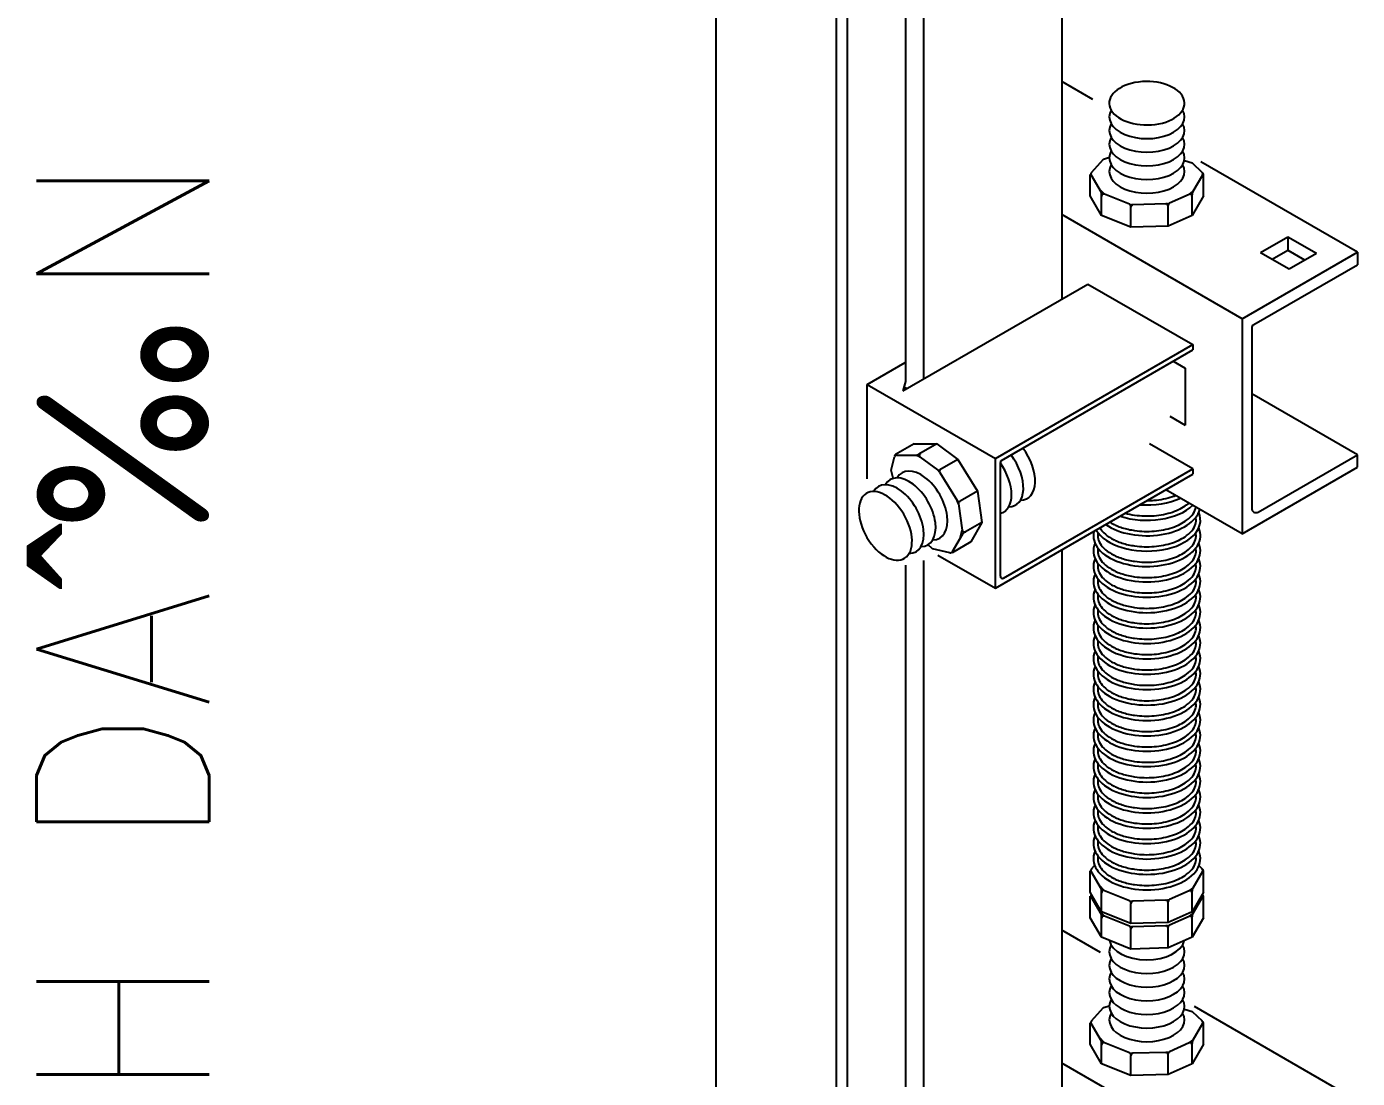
# Model space of a CAD drawing. Extents: x -5343388 to 7033982, y -486386 to 188356.
# Drawn here: x 603866 to 606761, y 14114 to 16402 of the extents above; entities that cross this region are included whole.
import ezdxf

# ---------------------------------------------------------------- set-up
doc = ezdxf.new("R2010")
doc.units = 0
doc.header["$MEASUREMENT"] = 0
doc.layers.add('0-----TEXT DIEN', color=3, linetype='Continuous', lineweight=0)
doc.styles.add('ROMANS1', font='ROMANS1.shx')

msp = doc.modelspace()

# ---------------------------------------------------------------- linework, layer by layer
at = {"color": 6}
for p, q in [((605365.23119, 19447.11391, 0), (605365.23119, 13084.04463, 0)), ((605650.8418, 19344.29329, 0), (605650.8418, 13248.942, 0)), ((605626.96096, 19330.50568, 0), (605626.96096, 13235.15439, 0)), ((606117.94552, 19269.4074, 0), (606117.94552, 15809.23968, 0)), ((605777.32672, 19112.63574, 0), (605777.32672, 15629.84566, 0)), ((605816.62959, 19089.94422, 0), (605816.62959, 15635.27485, 0)), ((606117.94552, 15263.75694, 0), (606117.94552, 13518.62446, 0)), ((605777.32672, 15230.31723, 0), (605777.32672, 13321.9681, 0)), ((605816.62959, 15240.55375, 0), (605816.62959, 13344.65962, 0))]:
    msp.add_line(p, q, dxfattribs=at)
for p, q in [((606185.46171, 16243.11112, 0), (606117.94552, 16282.09161, 0)), ((606182.00941, 16084.82853, 0), (606208.12643, 16113.67623, 0)), ((606208.12643, 16113.67623, 0), (606221.30875, 16117.67488, 0)), ((606384.54053, 16110.53374, 0), (606401.21564, 16105.35354, 0)), ((606401.21564, 16105.35354, 0), (606422.96786, 16084.84026, 0)), ((606760.64392, 15911.02952, 0), (606419.9268, 16107.74264, 0)), ((606179.68086, 16033.81472, 0), (606179.68086, 16080.42124, 0)), ((606203.64559, 16040.74839, 0), (606181.41561, 16079.25186, 0)), ((606423.82469, 16078.99515, 0), (606403.01881, 16042.95831, 0)), ((606425.70764, 16033.81472, 0), (606425.70764, 16080.20191, 0)), ((606198.45246, 16049.74316, 0), (606210.81812, 16037.02203, 0)), ((606204.28354, 15991.20163, 0), (606204.28354, 16038.36754, 0)), ((606394.40827, 16036.66515, 0), (606403.01881, 16042.95831, 0)), ((606264.86001, 16015.34265, 0), (606210.81812, 16037.02203, 0)), ((606264.86001, 16015.34265, 0), (606272.47545, 16014.27498, 0)), ((606267.84886, 15965.70185, 0), (606267.84886, 16009.51518, 0)), ((606344.04779, 16016.30668, 0), (606272.47545, 16014.27498, 0)), ((606344.04779, 16016.30668, 0), (606351.77134, 16017.70284, 0)), ((606348.94462, 15968.00389, 0), (606348.94462, 16013.35201, 0)), ((606394.40827, 16036.66515, 0), (606351.77134, 16017.70284, 0)), ((606401.10497, 15991.20163, 0), (606401.10497, 16035.81574, 0)), ((606510.1184, 15766.38855, 0), (606117.94552, 15992.80966, 0)), ((606549.79512, 15910.58699, 0), (606609.14981, 15944.85544, 0)), ((606609.14981, 15944.85544, 0), (606609.14981, 15915.37579, 0)), ((606609.14981, 15944.85544, 0), (606671.36711, 15908.93426, 0)), ((606510.1184, 15766.38855, 0), (606760.64392, 15911.02952, 0)), ((606549.79512, 15910.58699, 0), (606612.01242, 15874.66581, 0)), ((606575.32524, 15895.84717, 0), (606609.14981, 15915.37579, 0)), ((606609.14981, 15915.37579, 0), (606645.83699, 15894.19444, 0)), ((606612.01242, 15874.66581, 0), (606671.36711, 15908.93426, 0)), ((606760.64392, 15911.02952, 0), (606760.64392, 15883.83846, 0)), ((606535.54379, 15753.87684, 0), (606760.64392, 15883.83846, 0)), ((605771.83054, 15609.41011, 0), (606174.51508, 15841.90014, 0)), ((606174.51508, 15841.90014, 0), (606402.78953, 15710.10583, 0)), ((606510.1184, 15766.38855, 0), (606510.1184, 15298.66174, 0)), ((606530.78208, 15745.62931, 0), (606530.78208, 15354.27804, 0)), ((605973.32738, 15462.15574, 0), (606402.78953, 15710.10583, 0)), ((605986.34036, 15458.07101, 0), (606402.78953, 15698.50805, 0)), ((606402.78953, 15710.10583, 0), (606402.78953, 15698.50805, 0)), ((605693.95735, 15623.45009, 0), (605776.74975, 15671.25031, 0)), ((605776.74975, 15671.25031, 0), (605777.32672, 15670.91719, 0)), ((606360.01823, 15673.81403, 0), (606386.17287, 15658.71364, 0)), ((606386.17287, 15658.71364, 0), (606386.17287, 15535.06129, 0)), ((605693.95735, 15623.45009, 0), (605973.32738, 15462.15574, 0)), ((605693.95735, 15418.53114, 0), (605693.95735, 15623.45009, 0)), ((605777.32672, 15629.84566, 0), (605771.83054, 15609.41011, 0)), ((605777.32672, 15618.24788, 0), (605775.52317, 15611.54205, 0)), ((606760.64392, 15470.49378, 0), (606530.78208, 15603.20457, 0)), ((606352.29518, 15554.62058, 0), (606386.17287, 15535.06129, 0)), ((605796.38451, 15493.99281, 0), (605756.21202, 15470.79922, 0)), ((605845.58986, 15493.99281, 0), (605806.95291, 15471.68576, 0)), ((606402.78953, 15439.80948, 0), (606308.2052, 15494.41777, 0)), ((605746.67608, 15437.0127, 0), (605753.56499, 15466.10733, 0)), ((605758.19859, 15469.77191, 0), (605799.81034, 15469.77191, 0)), ((605809.56565, 15465.46154, 0), (605799.81034, 15469.77191, 0)), ((605809.56565, 15465.46154, 0), (605847.30595, 15438.01804, 0)), ((605891.75987, 15460.4195, 0), (605852.48725, 15437.74544, 0)), ((605973.32738, 15180.26162, 0), (605973.32738, 15462.15574, 0)), ((606545.06722, 15346.03052, 0), (606760.64392, 15470.49378, 0)), ((606760.64392, 15443.30272, 0), (606760.64392, 15470.49378, 0)), ((605750.52744, 15419.98154, 0), (605746.67608, 15437.0127, 0)), ((605852.37684, 15432.02733, 0), (605847.30595, 15438.01804, 0)), ((605852.37684, 15432.02733, 0), (605889.92252, 15371.05971, 0)), ((605983.95951, 15206.24538, 0), (605983.95951, 15453.94725, 0)), ((605991.10207, 15202.12162, 0), (606402.78953, 15439.80948, 0)), ((606402.78953, 15439.80948, 0), (606402.78953, 15428.2117, 0)), ((606510.1184, 15298.66174, 0), (606760.64392, 15443.30272, 0)), ((605973.32738, 15180.26162, 0), (606402.78953, 15428.2117, 0)), ((605934.30138, 15391.33953, 0), (605896.35792, 15369.43286, 0)), ((606510.1184, 15298.66174, 0), (606344.2604, 15394.4199, 0)), ((605892.80561, 15363.93072, 0), (605889.92252, 15371.05971, 0)), ((605892.80561, 15363.93072, 0), (605901.05166, 15306.28937, 0)), ((605944.00057, 15323.54046, 0), (605903.1537, 15299.95751, 0)), ((605901.4108, 15298.2146, 0), (605879.18081, 15259.71114, 0)), ((605896.21767, 15289.21983, 0), (605901.05166, 15306.28937, 0)), ((605836.01301, 15265.6312, 0), (605825.95893, 15275.04809, 0)), ((605874.05437, 15257.43705, 0), (605836.01301, 15265.6312, 0)), ((605919.3979, 15280.92737, 0), (605879.03547, 15257.62411, 0)), ((605848.10973, 15252.55606, 0), (605973.32738, 15180.26162, 0)), ((606179.68086, 14519.08025, 0), (606179.68086, 14565.68677, 0)), ((606203.64559, 14526.01392, 0), (606181.41561, 14564.51738, 0)), ((606182.00941, 14570.09406, 0), (606188.82158, 14577.61848, 0)), ((606423.82469, 14564.26068, 0), (606403.01881, 14528.22384, 0)), ((606416.15077, 14576.53459, 0), (606422.96786, 14570.10578, 0)), ((606425.70764, 14519.08025, 0), (606425.70764, 14565.46744, 0)), ((606198.45246, 14535.00869, 0), (606210.81812, 14522.28756, 0)), ((606204.28354, 14476.46716, 0), (606179.68086, 14519.08025, 0)), ((606179.68086, 14463.67548, 0), (606179.68086, 14510.282, 0)), ((606203.64559, 14470.60915, 0), (606181.41561, 14509.11262, 0)), ((606182.00941, 14514.68929, 0), (606182.13554, 14514.82862, 0)), ((606204.28354, 14476.46716, 0), (606204.28354, 14523.63307, 0)), ((606264.86001, 14500.60817, 0), (606210.81812, 14522.28756, 0)), ((606394.40827, 14521.93068, 0), (606351.77134, 14502.96837, 0)), ((606394.40827, 14521.93068, 0), (606403.01881, 14528.22384, 0)), ((606401.10497, 14476.46716, 0), (606401.10497, 14521.08127, 0)), ((606425.70764, 14519.08025, 0), (606401.10497, 14476.46716, 0)), ((606423.82469, 14508.85591, 0), (606403.01881, 14472.81907, 0)), ((606425.70764, 14463.67548, 0), (606425.70764, 14510.06267, 0)), ((606198.45246, 14479.60392, 0), (606210.81812, 14466.88279, 0)), ((606267.84886, 14450.96737, 0), (606204.28354, 14476.46716, 0)), ((606264.86001, 14500.60817, 0), (606272.47545, 14499.54051, 0)), ((606267.84886, 14450.96737, 0), (606267.84886, 14494.78071, 0)), ((606344.04779, 14501.57221, 0), (606272.47545, 14499.54051, 0)), ((606344.04779, 14501.57221, 0), (606351.77134, 14502.96837, 0)), ((606348.94462, 14453.26942, 0), (606348.94462, 14498.61754, 0)), ((606401.10497, 14476.46716, 0), (606348.94462, 14453.26942, 0)), ((606204.28354, 14421.0624, 0), (606179.68086, 14463.67548, 0)), ((606204.28354, 14421.0624, 0), (606204.28354, 14468.2283, 0)), ((606264.86001, 14445.20341, 0), (606210.81812, 14466.88279, 0)), ((606348.94462, 14453.26942, 0), (606267.84886, 14450.96737, 0)), ((606344.04779, 14446.16744, 0), (606272.47545, 14444.13574, 0)), ((606344.04779, 14446.16744, 0), (606351.77134, 14447.5636, 0)), ((606394.40827, 14466.52591, 0), (606351.77134, 14447.5636, 0)), ((606394.40827, 14466.52591, 0), (606403.01881, 14472.81907, 0)), ((606401.10497, 14421.0624, 0), (606401.10497, 14465.67651, 0)), ((606425.70764, 14463.67548, 0), (606401.10497, 14421.0624, 0)), ((606201.64274, 14388.35827, 0), (606117.94552, 14436.68088, 0)), ((606267.84886, 14395.56261, 0), (606204.28354, 14421.0624, 0)), ((606264.86001, 14445.20341, 0), (606272.47545, 14444.13574, 0)), ((606267.84886, 14395.56261, 0), (606267.84886, 14439.37595, 0)), ((606348.94462, 14397.86465, 0), (606348.94462, 14443.21277, 0)), ((606401.10497, 14421.0624, 0), (606348.94462, 14397.86465, 0)), ((606348.94462, 14397.86465, 0), (606267.84886, 14395.56261, 0)), ((606208.12643, 14268.2655, 0), (606221.30875, 14272.26415, 0)), ((606182.00941, 14239.4178, 0), (606208.12643, 14268.2655, 0)), ((606384.54053, 14265.12301, 0), (606401.21564, 14259.9428, 0)), ((606401.21564, 14259.9428, 0), (606422.96786, 14239.42952, 0)), ((606760.64392, 14065.61879, 0), (606405.95166, 14270.40045, 0)), ((606179.68086, 14188.40399, 0), (606179.68086, 14235.0105, 0)), ((606203.64559, 14195.33766, 0), (606181.41561, 14233.84112, 0)), ((606423.82469, 14233.58441, 0), (606403.01881, 14197.54758, 0)), ((606425.70764, 14188.40399, 0), (606425.70764, 14234.79118, 0)), ((606204.28354, 14145.7909, 0), (606179.68086, 14188.40399, 0)), ((606198.45246, 14204.33242, 0), (606210.81812, 14191.61129, 0)), ((606204.28354, 14145.7909, 0), (606204.28354, 14192.9568, 0)), ((606264.86001, 14169.93191, 0), (606210.81812, 14191.61129, 0)), ((606394.40827, 14191.25442, 0), (606351.77134, 14172.29211, 0)), ((606394.40827, 14191.25442, 0), (606403.01881, 14197.54758, 0)), ((606401.10497, 14145.7909, 0), (606401.10497, 14190.40501, 0)), ((606425.70764, 14188.40399, 0), (606401.10497, 14145.7909, 0)), ((606264.86001, 14169.93191, 0), (606272.47545, 14168.86424, 0)), ((606267.84886, 14120.29111, 0), (606267.84886, 14164.10445, 0)), ((606344.04779, 14170.89595, 0), (606272.47545, 14168.86424, 0)), ((606344.04779, 14170.89595, 0), (606351.77134, 14172.29211, 0)), ((606348.94462, 14122.59315, 0), (606348.94462, 14167.94128, 0)), ((606510.1184, 13920.97781, 0), (606117.94552, 14147.39893, 0)), ((606267.84886, 14120.29111, 0), (606204.28354, 14145.7909, 0)), ((606401.10497, 14145.7909, 0), (606348.94462, 14122.59315, 0)), ((606348.94462, 14122.59315, 0), (606267.84886, 14120.29111, 0))]:
    msp.add_line(p, q)
at = {"elevation": 0}
for points in [[(606425.70764, 16033.81472), (606401.10497, 15991.20163), (606348.94462, 15968.00389), (606267.84886, 15965.70185), (606204.28354, 15991.20163), (606179.68086, 16033.81472)], [(605796.38451, 15493.99281), (605845.58986, 15493.99281), (605891.75987, 15460.4195), (605934.30138, 15391.33953), (605944.00057, 15323.54046), (605919.3979, 15280.92737)]]:
    msp.add_lwpolyline(points, dxfattribs=at)
for centre, radius, start, end in [((606185.53937, 16081.63271, 0), 4.76171, 137.84414436, 209.99999999), ((606419.70093, 16081.37601, 0), 4.76171, 330.00000001, 46.67904837), ((606420.94593, 16080.20191, 0), 4.76171, 0, 46.67904837), ((606199.52183, 16038.36754, 0), 4.76171, 0, 29.99999999), ((606199.52183, 16038.36754, 0), 4.76171, 0, 29.99999999), ((606415.3901, 16035.81574, 0), 14.28513, 150.00000001, 180), ((606209.04525, 16032.60266, 0), 4.76171, 68.14137376, 180), ((606263.08715, 16010.92328, 0), 4.76171, 0, 68.14137376), ((606272.61057, 16009.51518, 0), 4.76171, 91.626003, 180), ((606344.18291, 16011.54689, 0), 4.76171, 0, 91.626003), ((606353.70633, 16013.35201, 0), 4.76171, 113.97658565, 180), ((606396.34325, 16032.31432, 0), 4.76171, 0, 113.97658565), ((606540.30551, 15745.62931, 0), 9.52342, 120.00000006, 180), ((605758.19859, 15465.0102, 0), 4.76171, 90, 166.67904845), ((605758.59288, 15466.67545, 0), 4.76171, 120.00000006, 166.67904845), ((605799.81034, 15484.05705, 0), 14.28513, 270, 300.00000006), ((605812.36609, 15469.31271, 0), 4.76171, 120.00000006, 233.97658548), ((605850.10639, 15441.8692, 0), 4.76171, 233.97658548, 300.00000006), ((605856.43138, 15434.52424, 0), 4.76171, 120.00000006, 211.62600306), ((605988.72122, 15453.94725, 0), 4.76171, 120.00000006, 180), ((605893.97706, 15373.55662, 0), 4.76171, 211.62600306, 300.00000006), ((605897.51933, 15364.60505, 0), 4.76171, 120.00000006, 188.14137371), ((606540.30551, 15354.27804, 0), 9.52342, 180, 300.00000006), ((605905.76538, 15306.96371, 0), 4.76171, 188.14137371, 300.00000006), ((605905.53456, 15295.83374, 0), 4.76171, 120.00000006, 150.00000001), ((605905.53456, 15295.83374, 0), 4.76171, 120.00000006, 150.00000001), ((605875.05705, 15262.09199, 0), 4.76171, 257.84414446, 330.00000001), ((605988.72122, 15206.24538, 0), 4.76171, 180, 300.00000006), ((606185.53937, 14566.89824, 0), 4.76171, 137.84414436, 209.99999999), ((606419.70093, 14566.64153, 0), 4.76171, 330.00000001, 46.67904837), ((606420.94593, 14565.46744, 0), 4.76171, 0, 46.67904837), ((606185.53937, 14511.49347, 0), 4.76171, 137.84414436, 209.99999999), ((606199.52183, 14523.63307, 0), 4.76171, 0, 29.99999999), ((606199.52183, 14523.63307, 0), 4.76171, 0, 29.99999999), ((606209.04525, 14517.86819, 0), 4.76171, 68.14137376, 180), ((606396.34325, 14517.57985, 0), 4.76171, 0, 113.97658565), ((606415.3901, 14521.08127, 0), 14.28513, 150.00000001, 180), ((606419.70093, 14511.23677, 0), 4.76171, 330.00000001, 46.67904837), ((606420.94593, 14510.06267, 0), 4.76171, 0, 46.67904837), ((606263.08715, 14496.1888, 0), 4.76171, 0, 68.14137376), ((606272.61057, 14494.78071, 0), 4.76171, 91.626003, 180), ((606344.18291, 14496.81242, 0), 4.76171, 0, 91.626003), ((606353.70633, 14498.61754, 0), 4.76171, 113.97658565, 180), ((606199.52183, 14468.2283, 0), 4.76171, 0, 29.99999999), ((606199.52183, 14468.2283, 0), 4.76171, 0, 29.99999999), ((606209.04525, 14462.46342, 0), 4.76171, 68.14137376, 180), ((606344.18291, 14441.40765, 0), 4.76171, 0, 91.626003), ((606353.70633, 14443.21277, 0), 4.76171, 113.97658565, 180), ((606396.34325, 14462.17508, 0), 4.76171, 0, 113.97658565), ((606415.3901, 14465.67651, 0), 14.28513, 150.00000001, 180), ((606263.08715, 14440.78404, 0), 4.76171, 0, 68.14137376), ((606272.61057, 14439.37595, 0), 4.76171, 91.626003, 180), ((606185.53937, 14236.22198, 0), 4.76171, 137.84414436, 209.99999999), ((606419.70093, 14235.96527, 0), 4.76171, 330.00000001, 46.67904837), ((606420.94593, 14234.79118, 0), 4.76171, 0, 46.67904837), ((606199.52183, 14192.9568, 0), 4.76171, 0, 29.99999999), ((606199.52183, 14192.9568, 0), 4.76171, 0, 29.99999999), ((606209.04525, 14187.19192, 0), 4.76171, 68.14137376, 180), ((606396.34325, 14186.90359, 0), 4.76171, 0, 113.97658565), ((606415.3901, 14190.40501, 0), 14.28513, 150.00000001, 180), ((606263.08715, 14165.51254, 0), 4.76171, 0, 68.14137376), ((606272.61057, 14164.10445, 0), 4.76171, 91.626003, 180), ((606344.18291, 14166.13615, 0), 4.76171, 0, 91.626003), ((606353.70633, 14167.94128, 0), 4.76171, 113.97658565, 180)]:
    msp.add_arc(centre, radius, start, end)
at = {"color": 9}
for centre, major_axis, ratio, start_param, end_param in [((606302.69425, 16235.14062, 0), (81.88963, 0), 0.5773502682, 1.7969450032, 8.0763218055), ((606302.69425, 16205.46752, 0), (81.88963, 0), 0.5773502692, 2.8223911923, 6.6023867685), ((606302.69425, 16175.79442, 0), (81.88963, 0), 0.5773502692, 2.8223911923, 6.6023867685), ((606302.69425, 16146.12132, 0), (81.88963, 0), 0.5773502692, 2.8223911923, 6.6023867685), ((606302.69425, 16116.44822, 0), (81.88963, 0), 0.5773502692, 2.8223911923, 6.6023867685), ((606302.69425, 16086.77512, 0), (81.88963, 0), 0.5773502692, 2.8223911923, 6.6023867685), ((606302.69425, 15428.70485, 0), (-116.42774, 0), 0.5773502692, 1.4453787169, 2.2477724929), ((606302.69425, 15328.2551, 0), (-116.42774, 0), 0.5773502692, 0.3258254993, 3.3933008762), ((606302.69425, 15361.73835, 0), (116.42774, 0), 0.5773502692, 3.8355203796, 6.1365899225), ((606302.69425, 15395.2216, 0), (116.42774, 0), 0.5773502692, 4.1909237241, 5.7442884396), ((606302.69425, 15294.77185, 0), (-116.42774, 0), 0.5773502692, -0.1349084984, 3.3933008762), ((606302.69425, 15261.28861, 0), (-116.42774, 0), 0.5773502692, -0.2517082226, 3.3933008762), ((606302.69425, 15227.80536, 0), (-116.42774, 0), 0.5773502692, -0.2517082226, 3.3933008762), ((606302.69425, 15194.32211, 0), (-116.42774, 0), 0.5773502692, -0.2517082226, 3.3933008762), ((606302.69425, 15160.83886, 0), (-116.42774, 0), 0.5773502692, -0.2517082226, 3.3933008762), ((606302.69425, 15127.35561, 0), (-116.42774, 0), 0.5773502692, -0.2517082226, 3.3933008762), ((606302.69425, 15093.87236, 0), (-116.42774, 0), 0.5773502692, -0.2517082226, 3.3933008762), ((606302.69425, 15060.38911, 0), (-116.42774, 0), 0.5773502692, -0.2517082226, 3.3933008762), ((606302.69425, 15026.90586, 0), (-116.42774, 0), 0.5773502692, -0.2517082226, 3.3933008762), ((606302.69425, 14993.42262, 0), (-116.42774, 0), 0.5773502692, -0.2517082226, 3.3933008762), ((606302.69425, 14959.93937, 0), (-116.42774, 0), 0.5773502692, -0.2517082226, 3.3933008762), ((606302.69425, 14926.45612, 0), (-116.42774, 0), 0.5773502692, -0.2517082226, 3.3933008762), ((606302.69425, 14892.97287, 0), (-116.42774, 0), 0.5773502692, -0.2517082226, 3.3933008762), ((606302.69425, 14859.48962, 0), (-116.42774, 0), 0.5773502692, -0.2517082226, 3.3933008762), ((606302.69425, 14826.00637, 0), (-116.42774, 0), 0.5773502692, -0.2517082226, 3.3933008762), ((606302.69425, 14792.52312, 0), (-116.42774, 0), 0.5773502692, -0.2517082226, 3.3933008762), ((606302.69425, 14759.03988, 0), (-116.42774, 0), 0.5773502692, -0.2517082226, 3.3933008762), ((606302.69425, 14725.55663, 0), (-116.42774, 0), 0.5773502692, -0.2517082226, 3.3933008762), ((606302.69425, 14692.07338, 0), (-116.42774, 0), 0.5773502692, -0.2517082226, 3.3933008762), ((606302.69425, 14658.59013, 0), (-116.42774, 0), 0.5773502692, -0.2517082226, 3.3933008762), ((606302.69425, 14625.10688, 0), (-116.42774, 0), 0.5773502692, -0.2517082226, 3.3933008762), ((606302.69425, 14591.62363, 0), (-116.42774, 0), 0.5773502692, -0.2517082226, 3.3933008762), ((606302.69425, 14389.72988, 0), (81.88963, 0), 0.5773502692, 2.8223911923, 6.6023867685), ((606302.69425, 14419.40298, 0), (81.88963, 0), 0.5773502692, 3.2510512288, 6.1563469631), ((606302.69425, 14360.05678, 0), (81.88963, 0), 0.5773502692, 2.8223911923, 6.6023867685), ((606302.69425, 14330.38368, 0), (81.88963, 0), 0.5773502692, 2.8223911923, 6.6023867685), ((606302.69425, 14300.71058, 0), (81.88963, 0), 0.5773502692, 2.8223911923, 6.6023867685), ((606302.69425, 14271.03748, 0), (81.88963, 0), 0.5773502692, 2.8223911923, 6.6023867685), ((606302.69425, 14241.36438, 0), (81.88963, 0), 0.5773502692, 2.8223911923, 6.6023867685)]:
    msp.add_ellipse(centre, major_axis=major_axis, ratio=ratio, start_param=start_param, end_param=end_param, dxfattribs=at)
for centre, ratio, start_param, end_param in [((605976.14883, 15431.9732, 0), 0.5773502692, 2.8223911923, 4.9278221916), ((606001.84649, 15446.80975, 0), 0.5773502692, 2.8223911923, 4.9278221916), ((605811.03295, 15360.40647, 0), 0.5773502692, 2.8223911923, 6.6023867685), ((605950.45117, 15417.13665, 0), 0.5773502692, 2.9733045526, 4.8806770814), ((605733.93998, 15315.89682, 0), 0.5773502693, 1.7969450042, 8.0763218064), ((605759.63763, 15330.73337, 0), 0.5773502692, 2.8223911923, 6.6023867685), ((605785.33529, 15345.56992, 0), 0.5773502692, 2.8223911923, 6.6023867685)]:
    msp.add_ellipse(centre, major_axis=(-40.94481, 70.9185), ratio=ratio, start_param=start_param, end_param=end_param)
for points, knots in [([(606303.57198, 15370.92843, 0), (606308.54811, 15370.94993, 0), (606313.52132, 15371.16355, 0), (606332.52422, 15372.73685, 0), (606346.16824, 15375.49065, 0), (606360.73185, 15380.38759, 0), (606363.1197, 15381.266, 0), (606365.43717, 15382.19348, 0)], [7.861888839, 7.861888839, 7.861888839, 7.861888839, 7.99641169529, 7.99641169529, 8.3813545574, 8.3813545574, 8.45926123741, 8.45926123741, 8.45926123741, 8.45926123741]), ([(606222.3377, 15324.02779, 0), (606223.51091, 15323.29738, 0), (606224.71958, 15322.58078, 0), (606232.7135, 15318.07109, 0), (606240.47019, 15314.71798, 0), (606257.39365, 15309.27607, 0), (606266.55782, 15307.18668, 0), (606289.85173, 15303.85971, 0), (606304.36055, 15303.43861, 0), (606332.52422, 15305.77036, 0), (606346.16824, 15308.52415, 0), (606370.39278, 15316.66953, 0), (606380.95501, 15322.06438, 0), (606395.06089, 15332.59084, 0), (606399.73534, 15337.37016, 0), (606406.40068, 15347.01463, 0), (606408.40295, 15351.85219, 0), (606409.25137, 15356.69402, 0), (606409.26717, 15356.78669, 0), (606409.28255, 15356.87934, 0)], [7.0312440744, 7.0312440744, 7.0312440744, 7.0312440744, 7.0801554228, 7.0801554228, 7.345812128, 7.345812128, 7.6114688332, 7.6114688332, 7.9964116953, 7.9964116953, 8.3813545574, 8.3813545574, 8.7662974195, 8.7662974195, 9.0451258456, 9.0451258456, 9.3239542718, 9.3239542718, 9.3293962062, 9.3293962062, 9.3293962062, 9.3293962062]), ([(606255.9238, 15343.41874, 0), (606262.36149, 15341.68559, 0), (606269.12278, 15340.30359, 0), (606289.85173, 15337.34296, 0), (606304.36055, 15336.92186, 0), (606332.52422, 15339.2536, 0), (606346.16824, 15342.0074, 0), (606370.39278, 15350.15278, 0), (606380.95501, 15355.54763, 0), (606390.88938, 15362.96111, 0), (606392.53368, 15364.30128, 0), (606394.06603, 15365.66461, 0)], [7.4174514841, 7.4174514841, 7.4174514841, 7.4174514841, 7.6114688332, 7.6114688332, 7.9964116953, 7.9964116953, 8.3813545574, 8.3813545574, 8.7662974195, 8.7662974195, 8.8488297542, 8.8488297542, 8.8488297542, 8.8488297542]), ([(606200.56606, 15311.45793, 0), (606202.64954, 15307.91132, 0), (606205.43294, 15304.36548, 0), (606213.47209, 15296.46767, 0), (606219.21156, 15292.20483, 0), (606232.7135, 15284.58784, 0), (606240.47019, 15281.23473, 0), (606257.39365, 15275.79283, 0), (606266.55782, 15273.70343, 0), (606289.85173, 15270.37646, 0), (606304.36055, 15269.95536, 0), (606332.52422, 15272.28711, 0), (606346.16824, 15275.0409, 0), (606370.39278, 15283.18628, 0), (606380.95501, 15288.58113, 0), (606395.06089, 15299.10759, 0), (606399.73534, 15303.88691, 0), (606406.40068, 15313.53139, 0), (606408.40295, 15318.36894, 0), (606409.89484, 15326.88303, 0), (606409.8404, 15330.6162, 0), (606409.04677, 15334.38534, 0)], [6.6098957647, 6.6098957647, 6.6098957647, 6.6098957647, 6.8144987176, 6.8144987176, 7.0801554228, 7.0801554228, 7.345812128, 7.345812128, 7.6114688332, 7.6114688332, 7.9964116953, 7.9964116953, 8.3813545574, 8.3813545574, 8.7662974195, 8.7662974195, 9.0451258456, 9.0451258456, 9.3239542718, 9.3239542718, 9.5449990367, 9.5449990367, 9.5449990367, 9.5449990367]), ([(606196.34238, 15300.90126, 0), (606195.91309, 15298.85092, 0), (606195.70374, 15296.81006, 0), (606195.70374, 15294.77185, 0), (606195.70374, 15290.26686, 0), (606196.72299, 15285.73986, 0), (606201.05201, 15276.554, 0), (606204.38922, 15271.90761, 0), (606213.47209, 15262.98442, 0), (606219.21156, 15258.72158, 0), (606232.7135, 15251.10459, 0), (606240.47019, 15247.75148, 0), (606257.39365, 15242.30958, 0), (606266.55782, 15240.22019, 0), (606289.85173, 15236.89321, 0), (606304.36055, 15236.47211, 0), (606332.52422, 15238.80386, 0), (606346.16824, 15241.55766, 0), (606370.39278, 15249.70304, 0), (606380.95501, 15255.09788, 0), (606395.06089, 15265.62434, 0), (606399.73534, 15270.40367, 0), (606406.40068, 15280.04814, 0), (606408.40295, 15284.88569, 0), (606409.89484, 15293.39978, 0), (606409.8404, 15297.13295, 0), (606409.04677, 15300.90209, 0)], [6.1629935994, 6.1629935994, 6.1629935994, 6.1629935994, 6.2831853072, 6.2831853072, 6.2831853072, 6.5488420124, 6.5488420124, 6.8144987176, 6.8144987176, 7.0801554228, 7.0801554228, 7.345812128, 7.345812128, 7.6114688332, 7.6114688332, 7.9964116953, 7.9964116953, 8.3813545574, 8.3813545574, 8.7662974195, 8.7662974195, 9.0451258456, 9.0451258456, 9.3239542718, 9.3239542718, 9.5449990367, 9.5449990367, 9.5449990367, 9.5449990367]), ([(606196.34238, 15267.41801, 0), (606195.91309, 15265.36767, 0), (606195.70374, 15263.32681, 0), (606195.70374, 15261.28861, 0), (606195.70374, 15256.78361, 0), (606196.72299, 15252.25661, 0), (606201.05201, 15243.07075, 0), (606204.38922, 15238.42436, 0), (606213.47209, 15229.50117, 0), (606219.21156, 15225.23833, 0), (606232.7135, 15217.62134, 0), (606240.47019, 15214.26823, 0), (606257.39365, 15208.82633, 0), (606266.55782, 15206.73694, 0), (606289.85173, 15203.40996, 0), (606304.36055, 15202.98887, 0), (606332.52422, 15205.32061, 0), (606346.16824, 15208.07441, 0), (606370.39278, 15216.21979, 0), (606380.95501, 15221.61463, 0), (606395.06089, 15232.14109, 0), (606399.73534, 15236.92042, 0), (606406.40068, 15246.56489, 0), (606408.40295, 15251.40244, 0), (606409.89484, 15259.91653, 0), (606409.8404, 15263.6497, 0), (606409.04677, 15267.41885, 0)], [6.1629935994, 6.1629935994, 6.1629935994, 6.1629935994, 6.2831853072, 6.2831853072, 6.2831853072, 6.5488420124, 6.5488420124, 6.8144987176, 6.8144987176, 7.0801554228, 7.0801554228, 7.345812128, 7.345812128, 7.6114688332, 7.6114688332, 7.9964116953, 7.9964116953, 8.3813545574, 8.3813545574, 8.7662974195, 8.7662974195, 9.0451258456, 9.0451258456, 9.3239542718, 9.3239542718, 9.5449990367, 9.5449990367, 9.5449990367, 9.5449990367]), ([(606196.34238, 15233.93476, 0), (606195.91309, 15231.88442, 0), (606195.70374, 15229.84356, 0), (606195.70374, 15227.80536, 0), (606195.70374, 15223.30037, 0), (606196.72299, 15218.77336, 0), (606201.05201, 15209.5875, 0), (606204.38922, 15204.94111, 0), (606213.47209, 15196.01792, 0), (606219.21156, 15191.75508, 0), (606232.7135, 15184.13809, 0), (606240.47019, 15180.78498, 0), (606257.39365, 15175.34308, 0), (606266.55782, 15173.25369, 0), (606289.85173, 15169.92672, 0), (606304.36055, 15169.50562, 0), (606332.52422, 15171.83736, 0), (606346.16824, 15174.59116, 0), (606370.39278, 15182.73654, 0), (606380.95501, 15188.13138, 0), (606395.06089, 15198.65784, 0), (606399.73534, 15203.43717, 0), (606406.40068, 15213.08164, 0), (606408.40295, 15217.91919, 0), (606409.89484, 15226.43328, 0), (606409.8404, 15230.16645, 0), (606409.04677, 15233.9356, 0)], [6.1629935994, 6.1629935994, 6.1629935994, 6.1629935994, 6.2831853072, 6.2831853072, 6.2831853072, 6.5488420124, 6.5488420124, 6.8144987176, 6.8144987176, 7.0801554228, 7.0801554228, 7.345812128, 7.345812128, 7.6114688332, 7.6114688332, 7.9964116953, 7.9964116953, 8.3813545574, 8.3813545574, 8.7662974195, 8.7662974195, 9.0451258456, 9.0451258456, 9.3239542718, 9.3239542718, 9.5449990367, 9.5449990367, 9.5449990367, 9.5449990367]), ([(606196.34238, 15200.45151, 0), (606195.91309, 15198.40117, 0), (606195.70374, 15196.36031, 0), (606195.70374, 15194.32211, 0), (606195.70374, 15189.81712, 0), (606196.72299, 15185.29011, 0), (606201.05201, 15176.10426, 0), (606204.38922, 15171.45786, 0), (606213.47209, 15162.53467, 0), (606219.21156, 15158.27183, 0), (606232.7135, 15150.65484, 0), (606240.47019, 15147.30174, 0), (606257.39365, 15141.85983, 0), (606266.55782, 15139.77044, 0), (606289.85173, 15136.44347, 0), (606304.36055, 15136.02237, 0), (606332.52422, 15138.35411, 0), (606346.16824, 15141.10791, 0), (606370.39278, 15149.25329, 0), (606380.95501, 15154.64813, 0), (606395.06089, 15165.17459, 0), (606399.73534, 15169.95392, 0), (606406.40068, 15179.59839, 0), (606408.40295, 15184.43594, 0), (606409.89484, 15192.95003, 0), (606409.8404, 15196.6832, 0), (606409.04677, 15200.45235, 0)], [6.1629935994, 6.1629935994, 6.1629935994, 6.1629935994, 6.2831853072, 6.2831853072, 6.2831853072, 6.5488420124, 6.5488420124, 6.8144987176, 6.8144987176, 7.0801554228, 7.0801554228, 7.345812128, 7.345812128, 7.6114688332, 7.6114688332, 7.9964116953, 7.9964116953, 8.3813545574, 8.3813545574, 8.7662974195, 8.7662974195, 9.0451258456, 9.0451258456, 9.3239542718, 9.3239542718, 9.5449990367, 9.5449990367, 9.5449990367, 9.5449990367]), ([(606196.34238, 15166.96827, 0), (606195.91309, 15164.91792, 0), (606195.70374, 15162.87706, 0), (606195.70374, 15160.83886, 0), (606195.70374, 15156.33387, 0), (606196.72299, 15151.80686, 0), (606201.05201, 15142.62101, 0), (606204.38922, 15137.97461, 0), (606213.47209, 15129.05143, 0), (606219.21156, 15124.78858, 0), (606232.7135, 15117.1716, 0), (606240.47019, 15113.81849, 0), (606257.39365, 15108.37658, 0), (606266.55782, 15106.28719, 0), (606289.85173, 15102.96022, 0), (606304.36055, 15102.53912, 0), (606332.52422, 15104.87086, 0), (606346.16824, 15107.62466, 0), (606370.39278, 15115.77004, 0), (606380.95501, 15121.16489, 0), (606395.06089, 15131.69134, 0), (606399.73534, 15136.47067, 0), (606406.40068, 15146.11514, 0), (606408.40295, 15150.95269, 0), (606409.89484, 15159.46679, 0), (606409.8404, 15163.19995, 0), (606409.04677, 15166.9691, 0)], [6.1629935994, 6.1629935994, 6.1629935994, 6.1629935994, 6.2831853072, 6.2831853072, 6.2831853072, 6.5488420124, 6.5488420124, 6.8144987176, 6.8144987176, 7.0801554228, 7.0801554228, 7.345812128, 7.345812128, 7.6114688332, 7.6114688332, 7.9964116953, 7.9964116953, 8.3813545574, 8.3813545574, 8.7662974195, 8.7662974195, 9.0451258456, 9.0451258456, 9.3239542718, 9.3239542718, 9.5449990367, 9.5449990367, 9.5449990367, 9.5449990367]), ([(606196.34238, 15133.48502, 0), (606195.91309, 15131.43467, 0), (606195.70374, 15129.39381, 0), (606195.70374, 15127.35561, 0), (606195.70374, 15122.85062, 0), (606196.72299, 15118.32362, 0), (606201.05201, 15109.13776, 0), (606204.38922, 15104.49136, 0), (606213.47209, 15095.56818, 0), (606219.21156, 15091.30533, 0), (606232.7135, 15083.68835, 0), (606240.47019, 15080.33524, 0), (606257.39365, 15074.89333, 0), (606266.55782, 15072.80394, 0), (606289.85173, 15069.47697, 0), (606304.36055, 15069.05587, 0), (606332.52422, 15071.38762, 0), (606346.16824, 15074.14141, 0), (606370.39278, 15082.28679, 0), (606380.95501, 15087.68164, 0), (606395.06089, 15098.20809, 0), (606399.73534, 15102.98742, 0), (606406.40068, 15112.63189, 0), (606408.40295, 15117.46944, 0), (606409.89484, 15125.98354, 0), (606409.8404, 15129.71671, 0), (606409.04677, 15133.48585, 0)], [6.1629935994, 6.1629935994, 6.1629935994, 6.1629935994, 6.2831853072, 6.2831853072, 6.2831853072, 6.5488420124, 6.5488420124, 6.8144987176, 6.8144987176, 7.0801554228, 7.0801554228, 7.345812128, 7.345812128, 7.6114688332, 7.6114688332, 7.9964116953, 7.9964116953, 8.3813545574, 8.3813545574, 8.7662974195, 8.7662974195, 9.0451258456, 9.0451258456, 9.3239542718, 9.3239542718, 9.5449990367, 9.5449990367, 9.5449990367, 9.5449990367]), ([(606196.34238, 15100.00177, 0), (606195.91309, 15097.95142, 0), (606195.70374, 15095.91057, 0), (606195.70374, 15093.87236, 0), (606195.70374, 15089.36737, 0), (606196.72299, 15084.84037, 0), (606201.05201, 15075.65451, 0), (606204.38922, 15071.00812, 0), (606213.47209, 15062.08493, 0), (606219.21156, 15057.82209, 0), (606232.7135, 15050.2051, 0), (606240.47019, 15046.85199, 0), (606257.39365, 15041.41008, 0), (606266.55782, 15039.32069, 0), (606289.85173, 15035.99372, 0), (606304.36055, 15035.57262, 0), (606332.52422, 15037.90437, 0), (606346.16824, 15040.65816, 0), (606370.39278, 15048.80354, 0), (606380.95501, 15054.19839, 0), (606395.06089, 15064.72485, 0), (606399.73534, 15069.50417, 0), (606406.40068, 15079.14865, 0), (606408.40295, 15083.9862, 0), (606409.89484, 15092.50029, 0), (606409.8404, 15096.23346, 0), (606409.04677, 15100.0026, 0)], [6.1629935994, 6.1629935994, 6.1629935994, 6.1629935994, 6.2831853072, 6.2831853072, 6.2831853072, 6.5488420124, 6.5488420124, 6.8144987176, 6.8144987176, 7.0801554228, 7.0801554228, 7.345812128, 7.345812128, 7.6114688332, 7.6114688332, 7.9964116953, 7.9964116953, 8.3813545574, 8.3813545574, 8.7662974195, 8.7662974195, 9.0451258456, 9.0451258456, 9.3239542718, 9.3239542718, 9.5449990367, 9.5449990367, 9.5449990367, 9.5449990367]), ([(606196.34238, 15066.51852, 0), (606195.91309, 15064.46817, 0), (606195.70374, 15062.42732, 0), (606195.70374, 15060.38911, 0), (606195.70374, 15055.88412, 0), (606196.72299, 15051.35712, 0), (606201.05201, 15042.17126, 0), (606204.38922, 15037.52487, 0), (606213.47209, 15028.60168, 0), (606219.21156, 15024.33884, 0), (606232.7135, 15016.72185, 0), (606240.47019, 15013.36874, 0), (606257.39365, 15007.92684, 0), (606266.55782, 15005.83744, 0), (606289.85173, 15002.51047, 0), (606304.36055, 15002.08937, 0), (606332.52422, 15004.42112, 0), (606346.16824, 15007.17492, 0), (606370.39278, 15015.3203, 0), (606380.95501, 15020.71514, 0), (606395.06089, 15031.2416, 0), (606399.73534, 15036.02092, 0), (606406.40068, 15045.6654, 0), (606408.40295, 15050.50295, 0), (606409.89484, 15059.01704, 0), (606409.8404, 15062.75021, 0), (606409.04677, 15066.51935, 0)], [6.1629935994, 6.1629935994, 6.1629935994, 6.1629935994, 6.2831853072, 6.2831853072, 6.2831853072, 6.5488420124, 6.5488420124, 6.8144987176, 6.8144987176, 7.0801554228, 7.0801554228, 7.345812128, 7.345812128, 7.6114688332, 7.6114688332, 7.9964116953, 7.9964116953, 8.3813545574, 8.3813545574, 8.7662974195, 8.7662974195, 9.0451258456, 9.0451258456, 9.3239542718, 9.3239542718, 9.5449990367, 9.5449990367, 9.5449990367, 9.5449990367]), ([(606196.34238, 15033.03527, 0), (606195.91309, 15030.98493, 0), (606195.70374, 15028.94407, 0), (606195.70374, 15026.90586, 0), (606195.70374, 15022.40087, 0), (606196.72299, 15017.87387, 0), (606201.05201, 15008.68801, 0), (606204.38922, 15004.04162, 0), (606213.47209, 14995.11843, 0), (606219.21156, 14990.85559, 0), (606232.7135, 14983.2386, 0), (606240.47019, 14979.88549, 0), (606257.39365, 14974.44359, 0), (606266.55782, 14972.3542, 0), (606289.85173, 14969.02722, 0), (606304.36055, 14968.60613, 0), (606332.52422, 14970.93787, 0), (606346.16824, 14973.69167, 0), (606370.39278, 14981.83705, 0), (606380.95501, 14987.23189, 0), (606395.06089, 14997.75835, 0), (606399.73534, 15002.53768, 0), (606406.40068, 15012.18215, 0), (606408.40295, 15017.0197, 0), (606409.89484, 15025.53379, 0), (606409.8404, 15029.26696, 0), (606409.04677, 15033.03611, 0)], [6.1629935994, 6.1629935994, 6.1629935994, 6.1629935994, 6.2831853072, 6.2831853072, 6.2831853072, 6.5488420124, 6.5488420124, 6.8144987176, 6.8144987176, 7.0801554228, 7.0801554228, 7.345812128, 7.345812128, 7.6114688332, 7.6114688332, 7.9964116953, 7.9964116953, 8.3813545574, 8.3813545574, 8.7662974195, 8.7662974195, 9.0451258456, 9.0451258456, 9.3239542718, 9.3239542718, 9.5449990367, 9.5449990367, 9.5449990367, 9.5449990367]), ([(606196.34238, 14999.55202, 0), (606195.91309, 14997.50168, 0), (606195.70374, 14995.46082, 0), (606195.70374, 14993.42262, 0), (606195.70374, 14988.91763, 0), (606196.72299, 14984.39062, 0), (606201.05201, 14975.20476, 0), (606204.38922, 14970.55837, 0), (606213.47209, 14961.63518, 0), (606219.21156, 14957.37234, 0), (606232.7135, 14949.75535, 0), (606240.47019, 14946.40224, 0), (606257.39365, 14940.96034, 0), (606266.55782, 14938.87095, 0), (606289.85173, 14935.54397, 0), (606304.36055, 14935.12288, 0), (606332.52422, 14937.45462, 0), (606346.16824, 14940.20842, 0), (606370.39278, 14948.3538, 0), (606380.95501, 14953.74864, 0), (606395.06089, 14964.2751, 0), (606399.73534, 14969.05443, 0), (606406.40068, 14978.6989, 0), (606408.40295, 14983.53645, 0), (606409.89484, 14992.05054, 0), (606409.8404, 14995.78371, 0), (606409.04677, 14999.55286, 0)], [6.1629935994, 6.1629935994, 6.1629935994, 6.1629935994, 6.2831853072, 6.2831853072, 6.2831853072, 6.5488420124, 6.5488420124, 6.8144987176, 6.8144987176, 7.0801554228, 7.0801554228, 7.345812128, 7.345812128, 7.6114688332, 7.6114688332, 7.9964116953, 7.9964116953, 8.3813545574, 8.3813545574, 8.7662974195, 8.7662974195, 9.0451258456, 9.0451258456, 9.3239542718, 9.3239542718, 9.5449990367, 9.5449990367, 9.5449990367, 9.5449990367]), ([(606196.34238, 14966.06877, 0), (606195.91309, 14964.01843, 0), (606195.70374, 14961.97757, 0), (606195.70374, 14959.93937, 0), (606195.70374, 14955.43438, 0), (606196.72299, 14950.90737, 0), (606201.05201, 14941.72152, 0), (606204.38922, 14937.07512, 0), (606213.47209, 14928.15193, 0), (606219.21156, 14923.88909, 0), (606232.7135, 14916.2721, 0), (606240.47019, 14912.919, 0), (606257.39365, 14907.47709, 0), (606266.55782, 14905.3877, 0), (606289.85173, 14902.06073, 0), (606304.36055, 14901.63963, 0), (606332.52422, 14903.97137, 0), (606346.16824, 14906.72517, 0), (606370.39278, 14914.87055, 0), (606380.95501, 14920.26539, 0), (606395.06089, 14930.79185, 0), (606399.73534, 14935.57118, 0), (606406.40068, 14945.21565, 0), (606408.40295, 14950.0532, 0), (606409.89484, 14958.56729, 0), (606409.8404, 14962.30046, 0), (606409.04677, 14966.06961, 0)], [6.1629935994, 6.1629935994, 6.1629935994, 6.1629935994, 6.2831853072, 6.2831853072, 6.2831853072, 6.5488420124, 6.5488420124, 6.8144987176, 6.8144987176, 7.0801554228, 7.0801554228, 7.345812128, 7.345812128, 7.6114688332, 7.6114688332, 7.9964116953, 7.9964116953, 8.3813545574, 8.3813545574, 8.7662974195, 8.7662974195, 9.0451258456, 9.0451258456, 9.3239542718, 9.3239542718, 9.5449990367, 9.5449990367, 9.5449990367, 9.5449990367]), ([(606196.34238, 14932.58552, 0), (606195.91309, 14930.53518, 0), (606195.70374, 14928.49432, 0), (606195.70374, 14926.45612, 0), (606195.70374, 14921.95113, 0), (606196.72299, 14917.42412, 0), (606201.05201, 14908.23827, 0), (606204.38922, 14903.59187, 0), (606213.47209, 14894.66869, 0), (606219.21156, 14890.40584, 0), (606232.7135, 14882.78885, 0), (606240.47019, 14879.43575, 0), (606257.39365, 14873.99384, 0), (606266.55782, 14871.90445, 0), (606289.85173, 14868.57748, 0), (606304.36055, 14868.15638, 0), (606332.52422, 14870.48812, 0), (606346.16824, 14873.24192, 0), (606370.39278, 14881.3873, 0), (606380.95501, 14886.78215, 0), (606395.06089, 14897.3086, 0), (606399.73534, 14902.08793, 0), (606406.40068, 14911.7324, 0), (606408.40295, 14916.56995, 0), (606409.89484, 14925.08404, 0), (606409.8404, 14928.81721, 0), (606409.04677, 14932.58636, 0)], [6.1629935994, 6.1629935994, 6.1629935994, 6.1629935994, 6.2831853072, 6.2831853072, 6.2831853072, 6.5488420124, 6.5488420124, 6.8144987176, 6.8144987176, 7.0801554228, 7.0801554228, 7.345812128, 7.345812128, 7.6114688332, 7.6114688332, 7.9964116953, 7.9964116953, 8.3813545574, 8.3813545574, 8.7662974195, 8.7662974195, 9.0451258456, 9.0451258456, 9.3239542718, 9.3239542718, 9.5449990367, 9.5449990367, 9.5449990367, 9.5449990367]), ([(606196.34238, 14899.10228, 0), (606195.91309, 14897.05193, 0), (606195.70374, 14895.01107, 0), (606195.70374, 14892.97287, 0), (606195.70374, 14888.46788, 0), (606196.72299, 14883.94088, 0), (606201.05201, 14874.75502, 0), (606204.38922, 14870.10862, 0), (606213.47209, 14861.18544, 0), (606219.21156, 14856.92259, 0), (606232.7135, 14849.30561, 0), (606240.47019, 14845.9525, 0), (606257.39365, 14840.51059, 0), (606266.55782, 14838.4212, 0), (606289.85173, 14835.09423, 0), (606304.36055, 14834.67313, 0), (606332.52422, 14837.00487, 0), (606346.16824, 14839.75867, 0), (606370.39278, 14847.90405, 0), (606380.95501, 14853.2989, 0), (606395.06089, 14863.82535, 0), (606399.73534, 14868.60468, 0), (606406.40068, 14878.24915, 0), (606408.40295, 14883.0867, 0), (606409.89484, 14891.6008, 0), (606409.8404, 14895.33397, 0), (606409.04677, 14899.10311, 0)], [6.1629935994, 6.1629935994, 6.1629935994, 6.1629935994, 6.2831853072, 6.2831853072, 6.2831853072, 6.5488420124, 6.5488420124, 6.8144987176, 6.8144987176, 7.0801554228, 7.0801554228, 7.345812128, 7.345812128, 7.6114688332, 7.6114688332, 7.9964116953, 7.9964116953, 8.3813545574, 8.3813545574, 8.7662974195, 8.7662974195, 9.0451258456, 9.0451258456, 9.3239542718, 9.3239542718, 9.5449990367, 9.5449990367, 9.5449990367, 9.5449990367]), ([(606196.34238, 14865.61903, 0), (606195.91309, 14863.56868, 0), (606195.70374, 14861.52783, 0), (606195.70374, 14859.48962, 0), (606195.70374, 14854.98463, 0), (606196.72299, 14850.45763, 0), (606201.05201, 14841.27177, 0), (606204.38922, 14836.62538, 0), (606213.47209, 14827.70219, 0), (606219.21156, 14823.43935, 0), (606232.7135, 14815.82236, 0), (606240.47019, 14812.46925, 0), (606257.39365, 14807.02734, 0), (606266.55782, 14804.93795, 0), (606289.85173, 14801.61098, 0), (606304.36055, 14801.18988, 0), (606332.52422, 14803.52163, 0), (606346.16824, 14806.27542, 0), (606370.39278, 14814.4208, 0), (606380.95501, 14819.81565, 0), (606395.06089, 14830.34211, 0), (606399.73534, 14835.12143, 0), (606406.40068, 14844.7659, 0), (606408.40295, 14849.60346, 0), (606409.89484, 14858.11755, 0), (606409.8404, 14861.85072, 0), (606409.04677, 14865.61986, 0)], [6.1629935994, 6.1629935994, 6.1629935994, 6.1629935994, 6.2831853072, 6.2831853072, 6.2831853072, 6.5488420124, 6.5488420124, 6.8144987176, 6.8144987176, 7.0801554228, 7.0801554228, 7.345812128, 7.345812128, 7.6114688332, 7.6114688332, 7.9964116953, 7.9964116953, 8.3813545574, 8.3813545574, 8.7662974195, 8.7662974195, 9.0451258456, 9.0451258456, 9.3239542718, 9.3239542718, 9.5449990367, 9.5449990367, 9.5449990367, 9.5449990367]), ([(606196.34238, 14832.13578, 0), (606195.91309, 14830.08543, 0), (606195.70374, 14828.04458, 0), (606195.70374, 14826.00637, 0), (606195.70374, 14821.50138, 0), (606196.72299, 14816.97438, 0), (606201.05201, 14807.78852, 0), (606204.38922, 14803.14213, 0), (606213.47209, 14794.21894, 0), (606219.21156, 14789.9561, 0), (606232.7135, 14782.33911, 0), (606240.47019, 14778.986, 0), (606257.39365, 14773.5441, 0), (606266.55782, 14771.4547, 0), (606289.85173, 14768.12773, 0), (606304.36055, 14767.70663, 0), (606332.52422, 14770.03838, 0), (606346.16824, 14772.79217, 0), (606370.39278, 14780.93756, 0), (606380.95501, 14786.3324, 0), (606395.06089, 14796.85886, 0), (606399.73534, 14801.63818, 0), (606406.40068, 14811.28266, 0), (606408.40295, 14816.12021, 0), (606409.89484, 14824.6343, 0), (606409.8404, 14828.36747, 0), (606409.04677, 14832.13661, 0)], [6.1629935994, 6.1629935994, 6.1629935994, 6.1629935994, 6.2831853072, 6.2831853072, 6.2831853072, 6.5488420124, 6.5488420124, 6.8144987176, 6.8144987176, 7.0801554228, 7.0801554228, 7.345812128, 7.345812128, 7.6114688332, 7.6114688332, 7.9964116953, 7.9964116953, 8.3813545574, 8.3813545574, 8.7662974195, 8.7662974195, 9.0451258456, 9.0451258456, 9.3239542718, 9.3239542718, 9.5449990367, 9.5449990367, 9.5449990367, 9.5449990367]), ([(606196.34238, 14798.65253, 0), (606195.91309, 14796.60219, 0), (606195.70374, 14794.56133, 0), (606195.70374, 14792.52312, 0), (606195.70374, 14788.01813, 0), (606196.72299, 14783.49113, 0), (606201.05201, 14774.30527, 0), (606204.38922, 14769.65888, 0), (606213.47209, 14760.73569, 0), (606219.21156, 14756.47285, 0), (606232.7135, 14748.85586, 0), (606240.47019, 14745.50275, 0), (606257.39365, 14740.06085, 0), (606266.55782, 14737.97146, 0), (606289.85173, 14734.64448, 0), (606304.36055, 14734.22338, 0), (606332.52422, 14736.55513, 0), (606346.16824, 14739.30893, 0), (606370.39278, 14747.45431, 0), (606380.95501, 14752.84915, 0), (606395.06089, 14763.37561, 0), (606399.73534, 14768.15494, 0), (606406.40068, 14777.79941, 0), (606408.40295, 14782.63696, 0), (606409.89484, 14791.15105, 0), (606409.8404, 14794.88422, 0), (606409.04677, 14798.65336, 0)], [6.1629935994, 6.1629935994, 6.1629935994, 6.1629935994, 6.2831853072, 6.2831853072, 6.2831853072, 6.5488420124, 6.5488420124, 6.8144987176, 6.8144987176, 7.0801554228, 7.0801554228, 7.345812128, 7.345812128, 7.6114688332, 7.6114688332, 7.9964116953, 7.9964116953, 8.3813545574, 8.3813545574, 8.7662974195, 8.7662974195, 9.0451258456, 9.0451258456, 9.3239542718, 9.3239542718, 9.5449990367, 9.5449990367, 9.5449990367, 9.5449990367]), ([(606196.34238, 14765.16928, 0), (606195.91309, 14763.11894, 0), (606195.70374, 14761.07808, 0), (606195.70374, 14759.03988, 0), (606195.70374, 14754.53488, 0), (606196.72299, 14750.00788, 0), (606201.05201, 14740.82202, 0), (606204.38922, 14736.17563, 0), (606213.47209, 14727.25244, 0), (606219.21156, 14722.9896, 0), (606232.7135, 14715.37261, 0), (606240.47019, 14712.0195, 0), (606257.39365, 14706.5776, 0), (606266.55782, 14704.48821, 0), (606289.85173, 14701.16123, 0), (606304.36055, 14700.74014, 0), (606332.52422, 14703.07188, 0), (606346.16824, 14705.82568, 0), (606370.39278, 14713.97106, 0), (606380.95501, 14719.3659, 0), (606395.06089, 14729.89236, 0), (606399.73534, 14734.67169, 0), (606406.40068, 14744.31616, 0), (606408.40295, 14749.15371, 0), (606409.89484, 14757.6678, 0), (606409.8404, 14761.40097, 0), (606409.04677, 14765.17012, 0)], [6.1629935994, 6.1629935994, 6.1629935994, 6.1629935994, 6.2831853072, 6.2831853072, 6.2831853072, 6.5488420124, 6.5488420124, 6.8144987176, 6.8144987176, 7.0801554228, 7.0801554228, 7.345812128, 7.345812128, 7.6114688332, 7.6114688332, 7.9964116953, 7.9964116953, 8.3813545574, 8.3813545574, 8.7662974195, 8.7662974195, 9.0451258456, 9.0451258456, 9.3239542718, 9.3239542718, 9.5449990367, 9.5449990367, 9.5449990367, 9.5449990367]), ([(606196.34238, 14731.68603, 0), (606195.91309, 14729.63569, 0), (606195.70374, 14727.59483, 0), (606195.70374, 14725.55663, 0), (606195.70374, 14721.05164, 0), (606196.72299, 14716.52463, 0), (606201.05201, 14707.33877, 0), (606204.38922, 14702.69238, 0), (606213.47209, 14693.76919, 0), (606219.21156, 14689.50635, 0), (606232.7135, 14681.88936, 0), (606240.47019, 14678.53625, 0), (606257.39365, 14673.09435, 0), (606266.55782, 14671.00496, 0), (606289.85173, 14667.67799, 0), (606304.36055, 14667.25689, 0), (606332.52422, 14669.58863, 0), (606346.16824, 14672.34243, 0), (606370.39278, 14680.48781, 0), (606380.95501, 14685.88265, 0), (606395.06089, 14696.40911, 0), (606399.73534, 14701.18844, 0), (606406.40068, 14710.83291, 0), (606408.40295, 14715.67046, 0), (606409.89484, 14724.18455, 0), (606409.8404, 14727.91772, 0), (606409.04677, 14731.68687, 0)], [6.1629935994, 6.1629935994, 6.1629935994, 6.1629935994, 6.2831853072, 6.2831853072, 6.2831853072, 6.5488420124, 6.5488420124, 6.8144987176, 6.8144987176, 7.0801554228, 7.0801554228, 7.345812128, 7.345812128, 7.6114688332, 7.6114688332, 7.9964116953, 7.9964116953, 8.3813545574, 8.3813545574, 8.7662974195, 8.7662974195, 9.0451258456, 9.0451258456, 9.3239542718, 9.3239542718, 9.5449990367, 9.5449990367, 9.5449990367, 9.5449990367]), ([(606196.34238, 14698.20278, 0), (606195.91309, 14696.15244, 0), (606195.70374, 14694.11158, 0), (606195.70374, 14692.07338, 0), (606195.70374, 14687.56839, 0), (606196.72299, 14683.04138, 0), (606201.05201, 14673.85553, 0), (606204.38922, 14669.20913, 0), (606213.47209, 14660.28595, 0), (606219.21156, 14656.0231, 0), (606232.7135, 14648.40611, 0), (606240.47019, 14645.05301, 0), (606257.39365, 14639.6111, 0), (606266.55782, 14637.52171, 0), (606289.85173, 14634.19474, 0), (606304.36055, 14633.77364, 0), (606332.52422, 14636.10538, 0), (606346.16824, 14638.85918, 0), (606370.39278, 14647.00456, 0), (606380.95501, 14652.39941, 0), (606395.06089, 14662.92586, 0), (606399.73534, 14667.70519, 0), (606406.40068, 14677.34966, 0), (606408.40295, 14682.18721, 0), (606409.89484, 14690.7013, 0), (606409.8404, 14694.43447, 0), (606409.04677, 14698.20362, 0)], [6.1629935994, 6.1629935994, 6.1629935994, 6.1629935994, 6.2831853072, 6.2831853072, 6.2831853072, 6.5488420124, 6.5488420124, 6.8144987176, 6.8144987176, 7.0801554228, 7.0801554228, 7.345812128, 7.345812128, 7.6114688332, 7.6114688332, 7.9964116953, 7.9964116953, 8.3813545574, 8.3813545574, 8.7662974195, 8.7662974195, 9.0451258456, 9.0451258456, 9.3239542718, 9.3239542718, 9.5449990367, 9.5449990367, 9.5449990367, 9.5449990367]), ([(606196.34238, 14664.71954, 0), (606195.91309, 14662.66919, 0), (606195.70374, 14660.62833, 0), (606195.70374, 14658.59013, 0), (606195.70374, 14654.08514, 0), (606196.72299, 14649.55814, 0), (606201.05201, 14640.37228, 0), (606204.38922, 14635.72588, 0), (606213.47209, 14626.8027, 0), (606219.21156, 14622.53985, 0), (606232.7135, 14614.92287, 0), (606240.47019, 14611.56976, 0), (606257.39365, 14606.12785, 0), (606266.55782, 14604.03846, 0), (606289.85173, 14600.71149, 0), (606304.36055, 14600.29039, 0), (606332.52422, 14602.62213, 0), (606346.16824, 14605.37593, 0), (606370.39278, 14613.52131, 0), (606380.95501, 14618.91616, 0), (606395.06089, 14629.44261, 0), (606399.73534, 14634.22194, 0), (606406.40068, 14643.86641, 0), (606408.40295, 14648.70396, 0), (606409.89484, 14657.21806, 0), (606409.8404, 14660.95123, 0), (606409.04677, 14664.72037, 0)], [6.1629935994, 6.1629935994, 6.1629935994, 6.1629935994, 6.2831853072, 6.2831853072, 6.2831853072, 6.5488420124, 6.5488420124, 6.8144987176, 6.8144987176, 7.0801554228, 7.0801554228, 7.345812128, 7.345812128, 7.6114688332, 7.6114688332, 7.9964116953, 7.9964116953, 8.3813545574, 8.3813545574, 8.7662974195, 8.7662974195, 9.0451258456, 9.0451258456, 9.3239542718, 9.3239542718, 9.5449990367, 9.5449990367, 9.5449990367, 9.5449990367]), ([(606196.34238, 14631.23629, 0), (606195.91309, 14629.18594, 0), (606195.70374, 14627.14508, 0), (606195.70374, 14625.10688, 0), (606195.70374, 14620.60189, 0), (606196.72299, 14616.07489, 0), (606201.05201, 14606.88903, 0), (606204.38922, 14602.24263, 0), (606213.47209, 14593.31945, 0), (606219.21156, 14589.0566, 0), (606232.7135, 14581.43962, 0), (606240.47019, 14578.08651, 0), (606257.39365, 14572.6446, 0), (606266.55782, 14570.55521, 0), (606289.85173, 14567.22824, 0), (606304.36055, 14566.80714, 0), (606332.52422, 14569.13889, 0), (606346.16824, 14571.89268, 0), (606370.39278, 14580.03806, 0), (606380.95501, 14585.43291, 0), (606395.06089, 14595.95936, 0), (606399.73534, 14600.73869, 0), (606406.40068, 14610.38316, 0), (606408.40295, 14615.22072, 0), (606409.89484, 14623.73481, 0), (606409.8404, 14627.46798, 0), (606409.04677, 14631.23712, 0)], [6.1629935994, 6.1629935994, 6.1629935994, 6.1629935994, 6.2831853072, 6.2831853072, 6.2831853072, 6.5488420124, 6.5488420124, 6.8144987176, 6.8144987176, 7.0801554228, 7.0801554228, 7.345812128, 7.345812128, 7.6114688332, 7.6114688332, 7.9964116953, 7.9964116953, 8.3813545574, 8.3813545574, 8.7662974195, 8.7662974195, 9.0451258456, 9.0451258456, 9.3239542718, 9.3239542718, 9.5449990367, 9.5449990367, 9.5449990367, 9.5449990367]), ([(606196.34238, 14597.75304, 0), (606195.91309, 14595.70269, 0), (606195.70374, 14593.66184, 0), (606195.70374, 14591.62363, 0), (606195.70374, 14587.11864, 0), (606196.72299, 14582.59164, 0), (606201.05201, 14573.40578, 0), (606204.38922, 14568.75939, 0), (606213.47209, 14559.8362, 0), (606219.21156, 14555.57336, 0), (606232.7135, 14547.95637, 0), (606240.47019, 14544.60326, 0), (606257.39365, 14539.16136, 0), (606266.55782, 14537.07196, 0), (606289.85173, 14533.74499, 0), (606304.36055, 14533.32389, 0), (606332.52422, 14535.65564, 0), (606346.16824, 14538.40943, 0), (606370.39278, 14546.55481, 0), (606380.95501, 14551.94966, 0), (606395.06089, 14562.47612, 0), (606399.73534, 14567.25544, 0), (606406.40068, 14576.89992, 0), (606408.40295, 14581.73747, 0), (606409.89484, 14590.25156, 0), (606409.8404, 14593.98473, 0), (606409.04677, 14597.75387, 0)], [6.1629935994, 6.1629935994, 6.1629935994, 6.1629935994, 6.2831853072, 6.2831853072, 6.2831853072, 6.5488420124, 6.5488420124, 6.8144987176, 6.8144987176, 7.0801554228, 7.0801554228, 7.345812128, 7.345812128, 7.6114688332, 7.6114688332, 7.9964116953, 7.9964116953, 8.3813545574, 8.3813545574, 8.7662974195, 8.7662974195, 9.0451258456, 9.0451258456, 9.3239542718, 9.3239542718, 9.5449990367, 9.5449990367, 9.5449990367, 9.5449990367])]:
    msp.add_open_spline(points, degree=3, knots=knots, dxfattribs=at)

# ---------------------------------------------------------------- texts
at = {"layer": '0-----TEXT DIEN', "style": 'ROMANS1', "width": 0.9}
msp.add_text('THANH DAˆ‰N', height=375, rotation=90, dxfattribs=at).set_placement((604262.52006, 12936.32721, 0))

doc.saveas('drawing.dxf')
